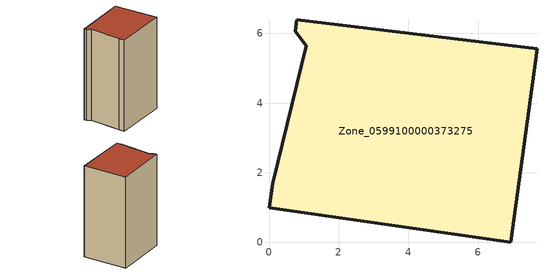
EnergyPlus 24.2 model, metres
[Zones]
Zone_0599100000373275
 floor ground (C_G): 0.11,1.7 1.06,5.64 0.75,6.06 0.8,6.39 7.69,5.55 6.93,0 0,0.99 z0
 wall outside (C_F): 0.8,6.39 0.75,6.06 1.06,5.64 0.11,1.7 0,0.99 6.93,0 7.69,5.55 0.8,6.39 z0:11.67
 roof outside (C_R): 1.06,5.64 0.11,1.7 0,0.99 6.93,0 7.69,5.55 0.8,6.39 0.75,6.06 z11.67
[BUILDING]
Pand.0599100000373275: North Axis=0; Terrain=City; Loads Convergence Tolerance Value=0.04; Temperature Convergence Tolerance Value=0.4; Solar Distribution=FullExterior; Maximum Number of Warmup Days=25; Minimum Number of Warmup Days=1
[Site:Location]
Rotterdam.The.Hague.AP_ZH_NLD Design_Conditions: Latitude=51.96; Longitude=4.45; Time Zone=1; Elevation=-4.5
[SITE:GROUNDTEMPERATURE:BUILDINGSURFACE]
18, 18, 18, 18, 18, 18, 18, 18, 18, 18, 18, 18
[MATERIAL] Thermal Absorptance=0.9; Solar Absorptance=0.7; Visible Absorptance=0.7
Name | Roughness | Thickness | Conductivity | Density | Specific Heat
G.TI.1992-2005 | MediumSmooth | 0.15 | 0.06 | 540 | 1210
F.TI.1992-2005 | Rough | 0.3 | 0.12 | 1920 | 840
R.TI.1992-2005 | MediumRough | 0.2 | 0.08 | 1500 | 1000
[CONSTRUCTION]
C_G: G.TI.1992-2005
C_F: F.TI.1992-2005
C_R: R.TI.1992-2005
[ZONE]
Zone_0599100000373275: Type=1; Multiplier=1; Ceiling Height=Autocalculate; Volume=Autocalculate; Floor Area=autocalculate; Part of Total Floor Area=Yes
[ZONEINFILTRATION:DESIGNFLOWRATE]
Infil_Zone_0599100000373275: Zone or ZoneList or Space or SpaceList=Zone_0599100000373275; Schedule=AlwaysOn; Design Flow Rate Calculation Method=Flow/Area; Flow Rate per Floor Area=0.0015; Constant Term Coefficient=1; Temperature Term Coefficient=0; Velocity Term Coefficient=0; Velocity Squared Term Coefficient=0
[HVACTEMPLATE:ZONE:IDEALLOADSAIRSYSTEM]
Zone_0599100000373275: Maximum Heating Supply Air Temperature=50; Minimum Cooling Supply Air Temperature=13; Maximum Heating Supply Air Humidity Ratio=0.0156; Minimum Cooling Supply Air Humidity Ratio=0.0077; Heating Limit=NoLimit; Cooling Limit=NoLimit; Dehumidification Control Type=ConstantSensibleHeatRatio; Cooling Sensible Heat Ratio=0.7; Dehumidification Setpoint=60; Humidification Control Type=None; Humidification Setpoint=30; Outdoor Air Method=None; Outdoor Air Flow Rate per Person=0.00944; Outdoor Air Flow Rate per Zone Floor Area=0; Outdoor Air Flow Rate per Zone=0; Demand Controlled Ventilation Type=None; Outdoor Air Economizer Type=NoEconomizer; Heat Recovery Type=None; Sensible Heat Recovery Effectiveness=0.7; Latent Heat Recovery Effectiveness=0.65
[ZONECONTROL:THERMOSTAT]
ThermostatControl_Zone_0599100000373275: Zone or ZoneList=Zone_0599100000373275; Control Type Schedule=DualSetpointControlType; Control 1=Thermostat_Zone_0599100000373275; Temperature Difference Between Cutout And Setpoint=0
[THERMOSTATSETPOINT:DUALSETPOINT]
Thermostat_Zone_0599100000373275: Heating Setpoint Temperature Schedule=HeatingSetpoint_Zone_0599100000373275; Cooling Setpoint Temperature Schedule=CoolingSetpoint_Zone_0599100000373275
[SCHEDULE:COMPACT]
HeatingSetpoint_Zone_0599100000373275: Through: 12/31, For: AllDays, Until: 24:00, 21
CoolingSetpoint_Zone_0599100000373275: Through: 12/31, For: AllDays, Until: 24:00, 24
DualSetpointControlType: Through: 12/31, For: AllDays, Until: 24:00, 4
AlwaysOn: Through: 12/31, For: AllDays, Until: 24:00, 1
